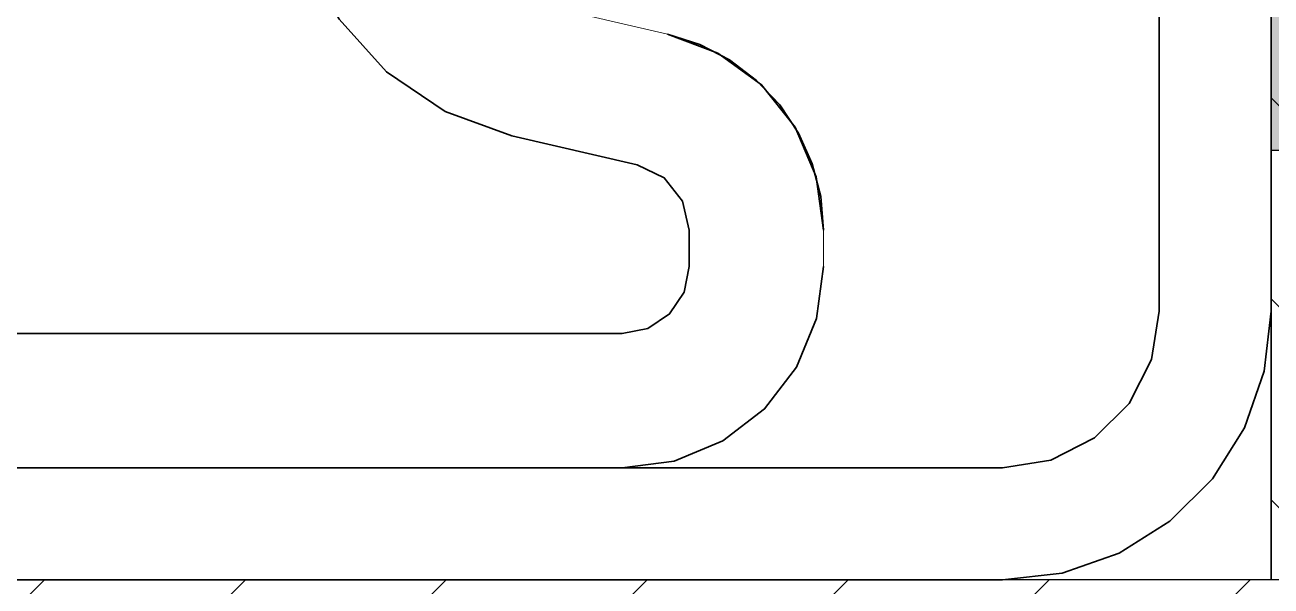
# Model space of a CAD drawing. Extents: x -442114 to -441356, y 420528 to 426243.
# Drawn here: x -441613.94 to -441586.1, y 423933.48 to 423946.01 of the extents above; entities that cross this region are included whole.
import ezdxf

# ---------------------------------------------------------------- set-up
doc = ezdxf.new("R2010")
doc.units = 0
doc.linetypes.add('DASHED2', pattern=[9.525, 6.35, -3.175])
doc.layers.add('GIZLI', color=8, linetype='DASHED2', lineweight=18)
doc.layers.add('GORUNEN', color=7, linetype='Continuous', lineweight=35)

# ---------------------------------------------------------------- blocks, each defined once
blk = doc.blocks.new('DEDEDED')
h = blk.add_hatch()
h.set_pattern_fill('ANSI31', color=4)
h.paths.add_polyline_path([(-441706.168, 420552.951), (-441756.173, 420552.951), (-441756.173, 420517.951), (-441706.168, 420517.951)])
for p, q in [((-441706.168, 420517.951), (-441706.168, 420552.951)), ((-441706.168, 420523.951), (-441706.168, 420519.451)), ((-441706.168, 420519.451), (-441706.168, 420517.951)), ((-441756.173, 420517.951), (-441706.168, 420517.951)), ((-441706.168, 420517.951), (-441706.168, 420517.951))]:
    blk.add_line(p, q)
at = {"layer": 'GIZLI', "color": 3}
blk.add_lwpolyline([(-441706.168, 420546.451), (-441706.168, 420523.951)], dxfattribs=at)
at = {"layer": 'GORUNEN', "color": 3}
blk.add_lwpolyline([(-441706.168, 420546.451), (-441706.168, 420523.951)], dxfattribs=at)
blk = doc.blocks.new('JHKJHKJHKJ')
at = {"layer": 'GIZLI', "color": 6}
for points in [[(-441647.171, 423957.699), (-441648.659, 423957.157), (-441649.971, 423956.271), (-441651.031, 423955.093), (-441651.774, 423953.695), (-441652.157, 423952.158), (-441652.157, 423950.574), (-441651.774, 423949.037), (-441651.031, 423947.639), (-441649.971, 423946.462), (-441648.659, 423945.576), (-441647.171, 423945.033)], [(-441643.692, 423947.308), (-441646.495, 423947.956)], [(-441640.206, 423942.924), (-441640.367, 423944.118), (-441640.84, 423945.227), (-441641.59, 423946.171), (-441642.564, 423946.881), (-441643.692, 423947.308)], [(-441640.206, 423942.924), (-441640.367, 423944.118), (-441640.84, 423945.227), (-441641.59, 423946.171), (-441642.564, 423946.881), (-441643.692, 423947.308)], [(-441644.368, 423944.385), (-441647.171, 423945.033)], [(-441643.206, 423942.924), (-441643.354, 423943.573), (-441643.768, 423944.094), (-441644.368, 423944.385)], [(-441643.206, 423942.924), (-441643.206, 423942.116)], [(-441640.206, 423942.074), (-441640.206, 423942.924)], [(-441644.706, 423940.616), (-441644.132, 423940.73), (-441643.645, 423941.055), (-441643.32, 423941.542), (-441643.206, 423942.116)], [(-441644.706, 423937.616), (-441643.541, 423937.769), (-441642.456, 423938.219), (-441641.524, 423938.934), (-441640.809, 423939.866), (-441640.359, 423940.951), (-441640.206, 423942.116)], [(-441644.706, 423940.616), (-441660.206, 423940.616)], [(-441660.206, 423937.616), (-441644.706, 423937.616)]]:
    blk.add_lwpolyline(points, dxfattribs=at)
at = {"layer": 'GORUNEN', "color": 6}
for points in [[(-441647.171, 423957.699), (-441648.659, 423957.157), (-441649.971, 423956.271), (-441651.031, 423955.093), (-441651.774, 423953.695), (-441652.157, 423952.158), (-441652.157, 423950.574), (-441651.774, 423949.037), (-441651.031, 423947.639), (-441649.971, 423946.462), (-441648.659, 423945.576), (-441647.171, 423945.033)], [(-441640.206, 423942.924), (-441640.269, 423943.676), (-441640.457, 423944.407), (-441640.765, 423945.096), (-441641.183, 423945.724), (-441641.701, 423946.273), (-441642.303, 423946.729), (-441642.973, 423947.077), (-441643.692, 423947.308)], [(-441640.206, 423942.924), (-441640.367, 423944.118), (-441640.84, 423945.227), (-441641.59, 423946.171), (-441642.564, 423946.881), (-441643.692, 423947.308)], [(-441644.368, 423944.385), (-441647.171, 423945.033)], [(-441643.206, 423942.924), (-441643.354, 423943.573), (-441643.768, 423944.094), (-441644.368, 423944.385)], [(-441643.206, 423942.924), (-441643.206, 423942.116)], [(-441644.706, 423940.616), (-441644.132, 423940.73), (-441643.645, 423941.055), (-441643.32, 423941.542), (-441643.206, 423942.116)], [(-441644.706, 423937.616), (-441643.541, 423937.769), (-441642.456, 423938.219), (-441641.524, 423938.934), (-441640.809, 423939.866), (-441640.359, 423940.951), (-441640.206, 423942.116)], [(-441644.706, 423940.616), (-441660.206, 423940.616)], [(-441644.706, 423937.616), (-441660.206, 423937.616)]]:
    blk.add_lwpolyline(points, dxfattribs=at)
blk = doc.blocks.new('RFRFRFRFRFRUU')
at = {"true_color": 0xd19cc7}
h = blk.add_hatch(color=9, dxfattribs=at)
h.dxf.hatch_style = 1
h.paths.add_polyline_path([(-441691.673, 423079.206), (-441705.973, 423079.206), (-441705.973, 423082.206), (-441781.715, 423082.206), (-441781.715, 423079.206), (-441781.715, 423069.406), (-441705.973, 423069.406), (-441705.973, 423072.406), (-441691.673, 423072.406, 0.414214), (-441689.673, 423074.406), (-441689.673, 423077.206, 0.414214)])
for p, q in [((-441705.973, 423072.406), (-441705.973, 423069.406)), ((-441705.973, 423069.406), (-441781.715, 423069.406))]:
    blk.add_line(p, q)

msp = doc.modelspace()

# ---------------------------------------------------------------- hatches: boundary and pattern name
at = {"true_color": 0xf8f6b0}
h = msp.add_hatch(dxfattribs=at)
h.set_pattern_fill('ANSI31', color=51)
h.set_pattern_definition([(45, (0.0685, 3415.665), (-2.24506403, 2.24506403), [])])
h.paths.add_polyline_path([(-441856.104, 423933.616), (-441856.104, 423918.616), (-441436.094, 423918.616), (-441436.094, 423933.616)])

# ---------------------------------------------------------------- linework, layer by layer
at = {"color": 51, "true_color": 0xf8f6b0}
msp.add_line((-441436.094, 423933.616), (-441856.104, 423933.616), dxfattribs=at)
at = {"layer": 'GIZLI', "color": 3}
for points in [[(-441588.599, 423939.616), (-441588.599, 423962.116)], [(-441586.099, 423939.616), (-441586.099, 423962.116)], [(-441592.099, 423936.116), (-441591.018, 423936.287), (-441590.042, 423936.785), (-441589.268, 423937.559), (-441588.771, 423938.535), (-441588.599, 423939.616)], [(-441592.099, 423933.616), (-441590.764, 423933.767), (-441589.496, 423934.21), (-441588.358, 423934.925), (-441587.408, 423935.875), (-441586.693, 423937.013), (-441586.25, 423938.281), (-441586.099, 423939.616)], [(-441700.099, 423936.116), (-441592.099, 423936.116)], [(-441700.099, 423933.616), (-441592.099, 423933.616)]]:
    msp.add_lwpolyline(points, dxfattribs=at)
at = {"layer": 'GIZLI', "color": 6}
for points in [[(-441602.388, 423946.456), (-441599.585, 423945.808)], [(-441596.099, 423941.424), (-441596.099, 423940.574)]]:
    msp.add_lwpolyline(points, dxfattribs=at)
at = {"layer": 'GORUNEN', "color": 3}
for points in [[(-441588.599, 423939.616), (-441588.599, 423962.116)], [(-441586.099, 423939.616), (-441586.099, 423962.116)], [(-441588.599, 423939.616), (-441588.771, 423938.535), (-441589.268, 423937.559), (-441590.042, 423936.785), (-441591.018, 423936.287), (-441592.099, 423936.116)], [(-441586.099, 423939.616), (-441586.25, 423938.281), (-441586.693, 423937.013), (-441587.408, 423935.875), (-441588.358, 423934.925), (-441589.496, 423934.21), (-441590.764, 423933.767), (-441592.099, 423933.616)], [(-441700.099, 423936.116), (-441592.099, 423936.116)], [(-441700.099, 423933.616), (-441592.099, 423933.616)]]:
    msp.add_lwpolyline(points, dxfattribs=at)

# ---------------------------------------------------------------- block references
at = {"xscale": -1}
for name, p in [('DEDEDED', (-883292.267, 3415.665)), ('RFRFRFRFRFRUU', (-883292.072, 873.81))]:
    msp.add_blockref(name, p, dxfattribs=at)
msp.add_blockref('JHKJHKJHKJ', (44.106, -1.5))

doc.saveas('drawing.dxf')
